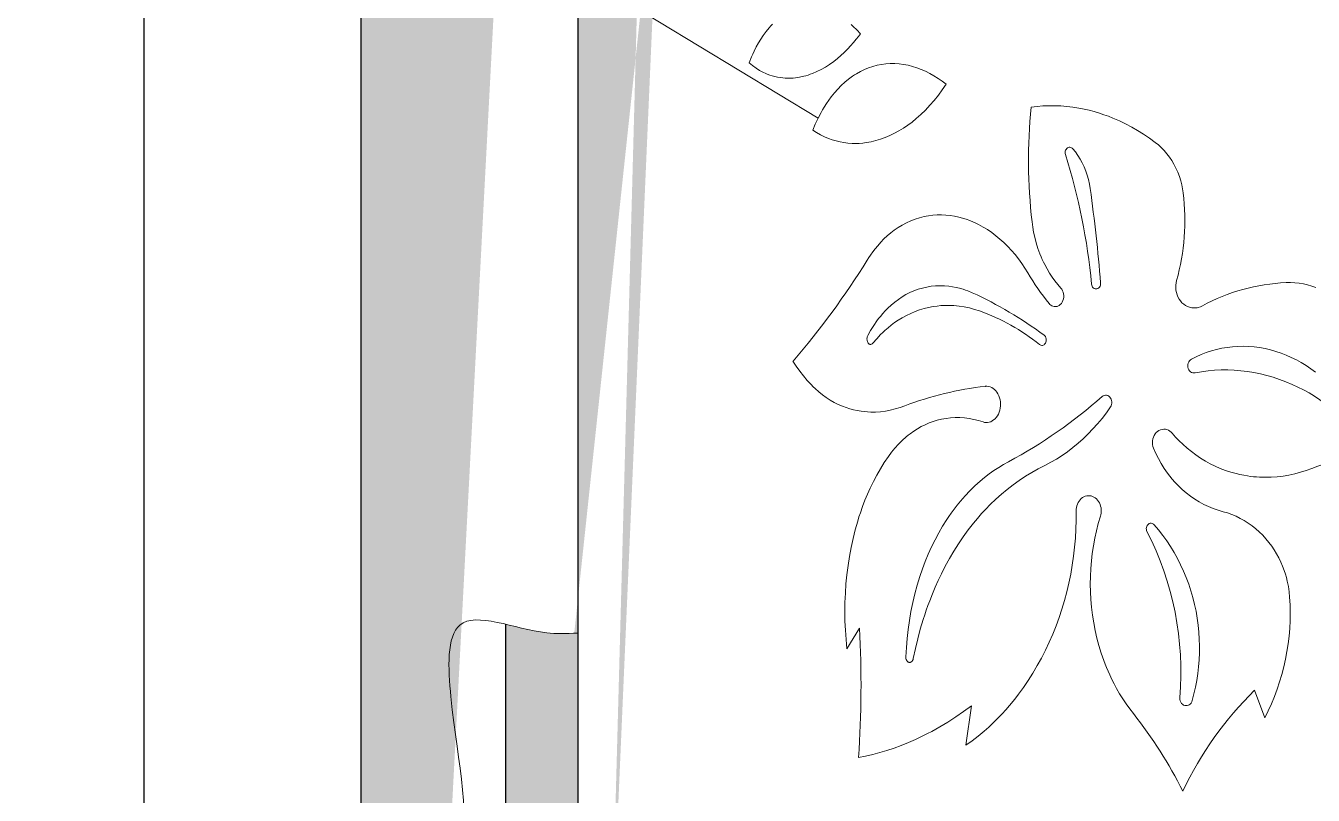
# Model space of a CAD drawing. Extents: x -234 to 1000, y -95 to 506.
# Drawn here: x 266.18 to 301.79, y 107.28 to 128.55 of the extents above; entities that cross this region are included whole.
import ezdxf

# ---------------------------------------------------------------- set-up
doc = ezdxf.new("R2010")
doc.units = 0
doc.header["$LTSCALE"] = 7
doc.header["$MEASUREMENT"] = 0
doc.layers.get('0').update_dxf_attribs({"linetype": 'CONTINUOUS', "lineweight": 15})
doc.layers.add('3', color=3, linetype='CONTINUOUS', lineweight=30)
doc.layers.add('8', color=250, linetype='CONTINUOUS', lineweight=15)

msp = doc.modelspace()

# ---------------------------------------------------------------- hatches: boundary and pattern name
h = msp.add_hatch(color=256)
h.dxf.hatch_style = 1
edge = h.paths.add_edge_path()
edge.add_spline(control_points=[(281.4560759354101, 111.764183952107), (281.1019817500404, 111.7402711686159), (280.4999453141905, 111.7388382822462), (279.8207562565105, 111.922671974707), (279.44991592027, 112.0078396307418)], knot_values=[17.02102435560979, 17.02102435560979, 17.02102435560979, 17.02102435560979, 17.72412942271345, 18.71929177039552, 18.71929177039552, 18.71929177039552, 18.71929177039552], degree=3, periodic=0)
edge.add_line((279.4499159202697, 112.0078396307419), (279.4499159202697, 100.9175094602518))
edge.add_spline(control_points=[(279.4499159202705, 100.9175094602518), (279.8415610028604, 100.943523528533), (280.5647785261557, 100.9882523874385), (281.1729325768113, 100.8408749619805), (281.4560759354108, 100.7554818247989)], knot_values=[1.097988764076099, 1.097988764076099, 1.097988764076099, 1.097988764076099, 2.132213888732799, 2.931799692243176, 2.931799692243176, 2.931799692243176, 2.931799692243176], degree=3, periodic=0)
edge.add_line((281.4560759354107, 100.7554818247989), (281.4560759354107, 111.764183952107))
at = {"layer": '8'}
h = msp.add_hatch(dxfattribs=at)
h.set_pattern_fill('DOTS', color=256, scale=15)
h.set_pattern_definition([(0, (0, 0), (0.46875, 0.9375), [0, -0.9375])])
edge = h.paths.add_edge_path()
edge.add_arc((295.40578817177, 286.325430056626), 5.000312179252119, 324.8539540579862, 330.0004993883266)
edge.add_arc((287.2587902111896, 280.8253117107142), 2.99999999999665, 340.278942250736, 450)
edge.add_line((273.4560881424421, 20.98490003489415), (273.4560881424421, 38.42531171071087))
edge.add_arc((297.4540556853615, 38.42569578672938), 23.997967545993, 163.7392040417844, 180.0009169916091)
edge.add_line((274.8055567398424, 46.48073089709202), (274.4160761819728, 45.14536443480809))
edge.add_arc((272.4560881424421, 54.89744923615478), 3, 334.791226949878, 359.9999999999999)
edge.add_arc((271.9255559707997, 47.32072826036973), 3, 343.739847747605, 377.1979934699169)
edge.add_arc((281.9560881424421, 50.42531171071087), 7.500000668880452, 154.7912269498781, 197.1979934699171)
edge.add_line((275.4560881424421, 54.89744923615477), (275.4560881424421, 70.95317423132276))
edge.add_arc((272.4560881424421, 70.95317423132276), 3, 359.9999999999999, 385.2087728227407)
edge.add_arc((272.4560881424421, 79.89744919009898), 3, 334.7912271772591, 359.9999999999999)
edge.add_arc((281.9560881424421, 75.42531171071086), 7.500000649264178, 154.7912271772591, 205.2087728227407)
edge.add_line((275.4560881424421, 79.89744919009898), (275.4560881424421, 155.9253117107109))
edge.add_arc((263.4550842471762, 155.9250527563908), 12.00100389805967, 0.001236312374883255, 16.26008745299724)
edge.add_line((274.9760548660755, 159.2853102702883), (274.4160573074817, 161.2053084392336))
edge.add_arc((297.4540556938767, 167.9249123790231), 23.9979675547571, 179.9990465850792, 196.2606350217499)
edge.add_line((273.4560881424421, 167.9253117107109), (273.4560881424421, 170.9253117107109))
edge.add_arc((399.4518916317252, 170.9258350595651), 125.99580349037, 170.5126619498151, 180.0002379895182)
edge.add_line((289.5881140162608, 277.9142879168995), (275.1794522185306, 191.6936779778323))
edge.add_arc((300.4370884550348, 276.1013327832954), 10.9994114701485, 160.2789422507346, 170.5130522220694)
edge.add_arc((346.6561182035185, 35.42531382134128), 67.20003006107632, 180.000001799556, 188.9892971125257)
edge.add_line((279.4560881424422, 35.42531171071084), (279.4560881424422, 38.42531171071084))
edge.add_arc((297.4540557353002, 38.42569577593676), 17.99796759695586, 163.7392040504338, 180.0012226556353)
edge.add_line((280.7360564041609, 45.38530316578896), (280.1760588455672, 43.46530499684365))
edge.add_arc((263.4599618841935, 50.42475327451174), 17.99609677850042, 343.7379944170088, 354.4830391178106)
edge.add_arc((280.8747756107327, 48.74255608117423), 0.5002251555612841, 354.4987975325045, 417.2648751053239)
edge.add_arc((281.9560881424422, 50.42531171071084), 1.500000668880452, 120.0000802926176, 237.2794860968102)
edge.add_arc((280.9561296716203, 52.15733931313299), 0.4999584709857929, 299.9969671046495, 360.0014672205528)
edge.add_line((281.4560881424422, 52.15735211598427), (281.4560881424422, 73.69325604664833))
edge.add_arc((280.9560802861939, 73.69325561763553), 0.50000785624852, 4.916047324820468e-05, 59.99976407107008)
edge.add_arc((281.9560881424422, 75.42531171071083), 1.500000649264178, 120.0000939530011, 239.9999197073824)
edge.add_arc((280.9561295974652, 77.15733933327566), 0.4999585451403595, 299.9969323260482, 360.0014649119636)
edge.add_line((281.4560881424422, 77.15735211598427), (281.4560881424422, 155.9253117107108))
edge.add_arc((263.4550842926921, 155.9250527662102), 18.00100385161253, 0.0008241999801786615, 16.26010906215272)
edge.add_line((280.7360564041609, 160.9653049968437), (280.1760588455672, 162.885303165789))
edge.add_arc((297.454055761982, 167.9249123916932), 17.99796762396967, 179.9987287845567, 196.2607959410545)
edge.add_line((279.4560881424422, 167.9253117107108), (279.4560881424422, 170.9253117107108))
edge.add_arc((399.4518916394022, 170.9258350585984), 119.9958034981012, 170.5126619499565, 180.0002498889486)
edge.add_line((295.5060478114372, 276.9253189609114), (281.0973845291609, 190.7047001384452))
edge.add_arc((300.4370871849795, 276.1013333041896), 4.99941013179629, 144.8510903737385, 170.5134208727572)
edge.add_line((299.4944801788179, 283.4469374716991), (296.3492766190047, 278.9795109294608))
edge.add_line((280.2810759354109, 24.92531171071008), (271.5342093656487, 19.87530192258959))
edge.add_line((299.7362073369774, 283.8253117107108), (287.2587902111896, 283.8253117107108))
h.paths.add_polyline_path([(295.2962778504327, 275.2522661111478), (295.4356193679956, 283.3582114136777), (291.6861733029488, 283.4226645385416), (291.5468317853859, 275.3167192360117)], flags=25)
h.paths.add_polyline_path([(276.8489330782679, 144.218280653143), (280.0632187925536, 144.218280653143), (280.0632187925536, 148.718280653143), (276.8489330782679, 148.718280653143)], flags=24)
h.paths.add_polyline_path([(278.0732675214168, 25.70722447784451), (278.0732675214168, 33.52865304927308), (274.3232675214168, 33.52865304927308), (274.3232675214168, 25.70722447784451)], flags=24)

# ---------------------------------------------------------------- linework, layer by layer
msp.add_line((223.3615863571325, 165.2330073771417), (288.0963164139263, 125.9933811687187))
msp.add_open_spline([(281.4560759354108, 100.7554818247989), (281.1729325768113, 100.8408749619805), (279.9976760602407, 101.12568154919), (276.6510341043825, 100.2235839380578), (278.8205769393217, 105.9315132938778), (277.9859688475934, 108.4821096365513), (277.7572258794465, 112.7576945266865), (279.9962981448012, 111.737639568811), (281.1019817500404, 111.7402711686159), (281.4560759354101, 111.764183952107)], degree=3, knots=[1.097988764076099, 1.097988764076099, 1.097988764076099, 1.097988764076099, 1.897574567586477, 4.64182480555831, 8.487519448447786, 13.606510217524, 15.60030041700707, 18.01618670329186, 18.71929177039552, 18.71929177039552, 18.71929177039552, 18.71929177039552])
at = {"layer": '3', "lineweight": 30}
for p, q in [((269.4560881424421, 80.52433294327449), (269.4560881424421, 155.9253117107109)), ((275.4560881424421, 79.89744919009904), (275.4560881424421, 155.9253117107109)), ((281.4560881424422, 77.15735211598432), (281.4560881424422, 155.9253117107109))]:
    msp.add_line(p, q, dxfattribs=at)
at = {"layer": '3'}
msp.add_line((279.4499159202697, 112.007839630742), (279.4499159202697, 100.9175094602518), dxfattribs=at)
at = {"layer": '8', "ltscale": 0.01666677880577348}
msp.add_line((288.8944884109966, 111.3290592693047), (289.2451201248638, 111.8960758708672), dxfattribs=at)
at = {"layer": '8', "ltscale": 0.02035750336309569}
msp.add_line((300.1711760330669, 110.1815678142265), (300.4534941483013, 109.417773868914), dxfattribs=at)
at = {"layer": '8', "ltscale": 0.02735852988664873}
msp.add_line((292.3384733963481, 109.7468296550468), (292.1875029373638, 108.6629520915703), dxfattribs=at)
at = {"layer": '8'}
for points in [[(286.8331175613872, 128.5878330730156), (286.7880125809185, 128.54104962575), (286.7438841629497, 128.4923588298515), (286.6585417557231, 128.389453556414), (286.5772429275981, 128.2795139812187), (286.5094786453716, 128.1779057048515), (286.4449339676372, 128.0715366862968), (286.3836241531841, 127.9607121013359), (286.3255949783794, 127.8457218669609), (286.2887144852153, 127.766879703875), (286.2533140945903, 127.6863895915703), (286.1868468094341, 127.520801212664)], [(289.267382698106, 128.3221775554375), (289.167529182481, 128.4303471111015), (289.0641661453716, 128.5311924480156), (289.011279182481, 128.5787540935234)], [(286.1868468094341, 127.520801212664), (286.2817412186138, 127.4444614909843), (286.3793822098247, 127.3752476237968), (286.4796171951763, 127.3133579753593), (286.5822783279888, 127.2589756511406), (286.6344786453716, 127.2346378825859), (286.6872130203716, 127.2122532390312), (286.7583342361919, 127.1854435466484), (286.8303099441997, 127.1621281169609), (286.9030943680278, 127.1423374675468), (286.976611213731, 127.1261173747734), (287.0508147049419, 127.1134525798515), (287.1256132889263, 127.1043736003593), (287.1820708084575, 127.099902775164), (287.2388029861919, 127.0974766277031), (287.2957793045513, 127.0970493816093), (287.3529692459575, 127.0986515544609), (287.4103270340435, 127.1022526286797), (287.4678526688091, 127.1078526042656), (287.5831938553325, 127.125049259539), (287.6987334061138, 127.1501499675468), (287.759097175645, 127.1663548015312), (287.8194151688091, 127.1846806071953), (287.8802214432231, 127.2052952312187), (287.9409209061138, 127.2280308269218), (288.0611754227153, 127.2794376872734), (288.180483894395, 127.33890118825), (288.2986021805278, 127.4061771892265), (288.4152556229106, 127.4810673259453), (288.5301848221294, 127.5633121989922), (288.6291380691997, 127.6410862468437), (288.7264281082622, 127.7241093181328), (288.8219176102153, 127.8121983073906), (288.9154387283794, 127.9051853679375), (288.9968138504497, 127.9917637370781), (289.0764494705669, 128.0819431804375), (289.1542692947856, 128.1755558513359), (289.2113829422466, 128.2479588054375), (289.267382698106, 128.3221775554375)], [(291.6368895340435, 126.930957462664), (291.52789600377, 127.0153538249687), (291.4164610672466, 127.0936924480156), (291.3028288650981, 127.1657902263359), (291.1871977615825, 127.2314182780937), (291.0698271561138, 127.2903934978203), (290.9509611893169, 127.3425022624687), (290.8308440018169, 127.3875919841484), (290.70856006627, 127.4258457683281), (290.5855589676372, 127.4566227458672), (290.4621611404888, 127.479785587664), (290.3386412430278, 127.4952732585625), (290.2152891922466, 127.50296368825), (290.0924101639263, 127.5028416179375), (289.97027881627, 127.4948612712578), (289.84918506627, 127.479037907), (289.7293883133403, 127.4554020427422), (289.6111632156841, 127.4240147136406), (289.4947691727153, 127.3849369548515), (289.3804655838481, 127.3383060954765), (289.2684813309185, 127.2842442058281), (289.1590452957622, 127.222934391375), (289.1033812332622, 127.1883579753593), (289.0484953690044, 127.151904728289), (288.9411497879497, 127.073520328875), (288.8371611404888, 126.9880253337578), (288.7367125320903, 126.8957096599297), (288.639941291856, 126.7968479655937), (288.5469694900981, 126.6917454265312), (288.4579191971294, 126.5807072185234), (288.391421394395, 126.4904362224297), (288.3273802566997, 126.3969303630547), (288.2658263016216, 126.3003117107109), (288.2213164139263, 126.2259098552422), (288.1782103348247, 126.1499058269218), (288.0963164139263, 125.9933811687187), (288.0201597977153, 125.8311954997734), (287.94977100377, 125.663852360125)], [(287.94977100377, 125.663852360125), (288.0566740799419, 125.5948826335625), (288.1661864090435, 125.5326572917656), (288.2781096268169, 125.4773746989922), (288.38189991002, 125.4332157634453), (288.4874144363872, 125.3950077556328), (288.5944853592388, 125.3628117107109), (288.7029600906841, 125.336703922625), (288.8126707840435, 125.3167301677422), (288.9234648514263, 125.3029057048515), (289.0351591873638, 125.2952610515312), (289.1334715652935, 125.2936283611015), (289.232241706895, 125.2966953777031), (289.3313170242778, 125.304477360125), (289.4305754471294, 125.3169132732109), (289.4967985916606, 125.3277927898125), (289.5630217361919, 125.3407017253593), (289.6952849197856, 125.3726231120781), (289.8270903397075, 125.4125401042656), (289.9553099441997, 125.4592014812187), (290.082568244981, 125.5132175945), (290.2085905838481, 125.5744205974297), (290.3331633377544, 125.642627384539), (290.4560271072856, 125.7176701091484), (290.5769835281841, 125.7993046306328), (290.6957732010356, 125.8873631023125), (290.8122282791606, 125.9816166423515), (290.8776427078716, 126.0381504558281), (290.9421721268169, 126.0966068767265), (291.0684996414653, 126.2190586589531), (291.1909209061138, 126.3486057780937), (291.3092070389263, 126.484912540789), (291.4230986404888, 126.6276432536797), (291.5323973465435, 126.7764317058281), (291.6368895340435, 126.930957462664)], [(297.422167854356, 125.3230015300468), (297.2625761795513, 125.4392277263359), (297.0997038650981, 125.5491825603203), (296.9366026688091, 125.6509892009453), (296.770815925645, 125.7463566325859), (296.6026182938091, 125.8350864909843), (296.4322539139263, 125.9170567058281), (296.3411742020122, 125.9576908611015), (296.249560432481, 125.996371891375), (296.1266508865825, 126.0448948405937), (296.0029478836528, 126.0898472331718), (295.8785429764263, 126.1312138103203), (295.737841682481, 126.1734043620781), (295.596499519395, 126.2109104655937), (295.4546232986919, 126.2437321208672), (295.3123656082622, 126.271762516375), (295.146044807481, 126.2984043620781), (294.9795866775981, 126.3184391521172), (294.8131895828716, 126.331821110125), (294.6470671463481, 126.3385044597343), (294.4814177322856, 126.338428165789), (294.316454963731, 126.3316074870781), (294.152392463731, 126.3180119060234), (293.9894591141216, 126.297656681414)], [(295.1396208572856, 125.1499058269218), (295.1234465408794, 125.1656528972343), (295.1050597000591, 125.178012516375), (295.0850401688091, 125.1864048503593), (295.0628386307231, 125.1905857585625), (295.0402556229106, 125.1898991130547), (295.0185576248638, 125.1843296550468), (294.9953032303325, 125.1721073650078), (294.974413948106, 125.154086735125), (294.9570647049419, 125.1315800212578), (294.9442320633403, 125.1060520671562), (294.935854988145, 125.0775486491875), (294.9323454666606, 125.0471836589531), (294.9338103104106, 125.0166050456718), (294.9402190018169, 124.9874149821953)], [(295.6246062088481, 124.0473515056328), (295.6037474441997, 124.1724735759453), (295.5761137772075, 124.29593243825), (295.542529182481, 124.4149357341484), (295.5026579666606, 124.5313297771172), (295.4566222000591, 124.6446415446953), (295.4045592117778, 124.7544743083672), (295.3466063309185, 124.8603703044609), (295.2829924393169, 124.9618717693047), (295.213915901231, 125.0585361980156), (295.1396208572856, 125.1499058269218)], [(298.1953306961528, 123.9262272380547), (298.1786375809185, 124.0385624431328), (298.1562834549419, 124.1499210857109), (298.1283140945903, 124.2598911784843), (298.090640144395, 124.3803745769218), (298.0463896561138, 124.4977451823906), (297.995654182481, 124.6117130778984), (297.9384947586528, 124.7220646403984), (297.8792906570903, 124.8217960857109), (297.8148527908794, 124.9174992107109), (297.7453795242778, 125.0088078044609), (297.6711149979106, 125.0953556560234), (297.5923033524028, 125.176807072039), (297.5092192459575, 125.2527958415703), (297.422167854356, 125.3230015300468)], [(293.899218635606, 121.719043400164), (293.8180876541606, 121.8507267497734), (293.7325163650981, 121.9784885905937), (293.6426573563091, 122.1020542644218), (293.5487852859966, 122.2210270427422), (293.4491606522075, 122.3372532390312), (293.3457060623638, 122.4481693767265), (293.2386046219341, 122.5535465739922), (293.1280852127544, 122.653110172625), (293.0158415604106, 122.7454716228203), (292.9005919266216, 122.8317753337578), (292.7826262283794, 122.9117619060234), (292.6622191238872, 122.9851719402031), (292.5967894363872, 123.0217319987968), (292.5307493973247, 123.0563236736015), (292.464175300645, 123.08890118825), (292.3970824051372, 123.1194492839531), (292.2955656815044, 123.1613956950859), (292.1931334305278, 123.1986271403984), (292.0899382400981, 123.2310368083672), (291.986132698106, 123.2585484050468), (291.8669615555278, 123.2839237712578), (291.7474242020122, 123.3027378581718), (291.6277952957622, 123.3148991130547), (291.5082884598247, 123.3203770183281), (291.3891630936138, 123.319125797625), (291.2706480789653, 123.3111301921562), (291.1530028152935, 123.2963749431328), (291.089663581895, 123.2855717204765), (291.0266905594341, 123.2728001140312), (290.9641295242778, 123.2580753825859), (290.9019957352153, 123.2413975261406), (290.7791930008403, 123.2022282146172), (290.6585417557231, 123.1554295085625), (290.5403166580669, 123.1011539958672), (290.4247618484966, 123.0395542644218), (290.312060432481, 122.9708134196953), (290.202456550645, 122.8951603435234), (290.1050902176372, 122.820102360125), (290.0105925369731, 122.7396427653984), (289.9190703201763, 122.6539341472343), (289.8306456375591, 122.5632053874687), (289.7453795242778, 122.4676701091484), (289.6768370438091, 122.3845097087578), (289.6105833816997, 122.2982975505547), (289.546694831895, 122.2091251872734), (289.5003538895122, 122.1403996013359), (289.4553404617778, 122.0701328777031)], [(294.0163451004497, 123.1251560710625), (294.0353880691997, 122.9852177165703), (294.0596953201763, 122.8463474773125), (294.0892058182231, 122.7089420818047), (294.1305266190044, 122.5496708415703), (294.1789732742778, 122.3931614421562), (294.2344847488872, 122.2398869060234), (294.2651549149028, 122.1639591716484), (294.2975798416606, 122.0890232585625), (294.3311796951763, 122.016406681414), (294.3664580154888, 121.9448582195), (294.429507331895, 121.827197697039), (294.4972105789653, 121.7130161784843), (294.5694762039653, 121.6026188396172), (294.6461973953716, 121.4962650798515), (294.7272673416606, 121.3942295573906), (294.81256397252, 121.2967564128593)], [(298.7277861404888, 120.8062321208672), (298.6720152664653, 120.7802006267265), (298.6138029861919, 120.7616306804375), (298.5840636063091, 120.7552372478203), (298.554019050645, 120.7508274577812), (298.5237913895122, 120.7484013103203), (298.4935026932231, 120.7479893230156), (298.4632597733013, 120.7495762370781), (298.43316944127, 120.7531773112968), (298.4033537674419, 120.7587620280937), (298.3739043045513, 120.7662998698906), (298.34479053502, 120.7758366130547), (298.3162565994731, 120.7872959636406), (298.2614012527935, 120.815723087664), (298.2101012039653, 120.851123478289), (298.1630278397075, 120.8929020427422), (298.1207609940044, 120.9403873943047), (298.083804206895, 120.9928928874687), (298.0520201492778, 121.0507847331718), (298.0265074539653, 121.1122166179375), (298.0075407791606, 121.1764103435234), (297.9952727127544, 121.2426182292656), (297.9899168777935, 121.3089176677422), (297.9912138748638, 121.3758274577812), (297.9991637039653, 121.4420658611015), (298.0136595535747, 121.5064732097343)], [(301.867495613145, 121.3123814128593), (301.7532683182231, 121.3528629802422), (301.6371641922466, 121.3865543864922), (301.5195494461528, 121.4133030437187), (301.4008208084575, 121.4330021403984), (301.2813597488872, 121.4455601237968), (301.1615477371685, 121.4509464763359), (301.041796760606, 121.4491154216484)], [(292.3612242508403, 121.1667057536797), (292.2347746658794, 121.2194248698906), (292.1709776688091, 121.2428165935234), (292.1068449783794, 121.264194157), (292.0101195145122, 121.2924381755547), (291.9128599930278, 121.3160435222343), (291.8151884842388, 121.3349644206718), (291.7172575760356, 121.3491398357109), (291.5932188797466, 121.3602024577812), (291.4693632889263, 121.3635136150078), (291.3460417557231, 121.3590427898125), (291.2235441971294, 121.3467747234062), (291.1021757889263, 121.3267399333672), (290.982226448106, 121.2989841960625), (290.8640166092388, 121.2635838054375), (290.7477904129497, 121.2206608318047), (290.6364775467388, 121.1715885661797), (290.5275755691997, 121.1156040691093), (290.4212828445903, 121.0529057048515), (290.3178129959575, 120.9836613200859), (290.21734912877, 120.9080997966484), (290.1200438309185, 120.8264347575859), (290.0260802078716, 120.7388950847343), (289.955370979356, 120.6669193767265), (289.8867979813091, 120.5916630290703), (289.8204375076763, 120.5132481120781), (289.7721434402935, 120.4524570964531), (289.7251158524028, 120.3900028728203), (289.6349669266216, 120.2603642009453), (289.550097541856, 120.124789860125), (289.4705992508403, 119.983676578875)], [(294.81256397252, 121.2967564128593), (294.8390532303325, 121.2628056071953), (294.8608122635356, 121.2238041423515), (294.8772917557231, 121.1811863445), (294.8880186844341, 121.1366001628593), (294.8928404617778, 121.089893009539), (294.8913756180278, 121.0430332683281), (294.8836699295513, 120.9968296550468), (294.8697691727153, 120.951938297625), (294.850146369981, 120.9100834392265), (294.8253660965435, 120.8729435466484), (294.7965269852153, 120.8419834636406), (294.7636595535747, 120.816943790789), (294.7273283768169, 120.7984806560234), (294.7081785965435, 120.7919498943047), (294.6886168289653, 120.7873264812187), (294.656786994981, 120.7841526530937), (294.6250029373638, 120.7863346599297), (294.5938444900981, 120.7938114665703), (294.5638914871685, 120.8063236736015), (294.5356779861919, 120.8235050700859), (294.5097533035747, 120.8448978923515), (294.4866972733013, 120.8698917888359)], [(295.6626158524028, 121.4065128825859), (295.6677428055278, 121.3780857585625), (295.677538948106, 121.3508945964531), (295.6915617752544, 121.326450016375), (295.7101774979106, 121.3051182292656), (295.7326231766216, 121.2885624431328), (295.7577086258403, 121.2778049968437), (295.7839384842388, 121.2736240886406), (295.810351448106, 121.2762333415703), (295.8356352615825, 121.285449650164), (295.8592558670513, 121.3011051677422), (295.8793059158794, 121.3220402263359), (295.8949003983013, 121.3470951579765), (295.9058867264263, 121.3759800456718), (295.9116545486919, 121.4069096111015), (295.9118986893169, 121.4380527995781)], [(289.6114989090435, 119.773242618914), (289.7173033524028, 119.8960606120781), (289.8275633621685, 120.0123936198906), (289.884326057481, 120.0680424236015), (289.9421263504497, 120.1219517253593), (290.0307951736919, 120.1994663737968), (290.1217375565044, 120.2728916667656), (290.2148772049419, 120.342090275164), (290.31012256627, 120.4069553874687), (290.4238005447856, 120.4770084880547), (290.540087776231, 120.5408665202812), (290.6588164139263, 120.5983768962578), (290.7798033524028, 120.64944806325), (290.90289600377, 120.6939274333672), (291.0278654861919, 120.731723453875), (291.1545134354106, 120.7627903484062), (291.2826414871685, 120.7870213054375), (291.3880186844341, 120.8017155193047), (291.4940977859966, 120.8118320964531), (291.6007414627544, 120.8173862956718), (291.707827644395, 120.8183475993828), (291.7791319656841, 120.8164707683281), (291.8505430984966, 120.8125950359062), (291.9225798416606, 120.8066441081718), (291.9946471024028, 120.7986942790703), (292.1381407547466, 120.7768284343437), (292.28131397252, 120.7470737956718), (292.4238615799419, 120.709506657), (292.56549366002, 120.6642948650078)], [(289.4705992508403, 119.983676578875), (289.4626341629497, 119.9663883708672), (289.4563933182231, 119.9477268718437), (289.4506102371685, 119.9195438884453), (289.4486265945903, 119.890414860125), (289.450503425645, 119.8610722087578), (289.45416553502, 119.8405186198906), (289.459765510606, 119.8207584880547), (289.4701720047466, 119.7964054607109), (289.4838591385356, 119.7752110027031), (289.5004149246685, 119.7581364177422), (289.5117369461528, 119.7501408122734), (289.5236998367778, 119.7442814372734), (289.5352812576763, 119.7409092448906), (289.5470305252544, 119.7396427653984), (289.5586729813091, 119.7404972575859), (289.5703001785747, 119.7434269450859), (289.5924559402935, 119.7550846599297), (289.6114989090435, 119.773242618914)], [(294.2197142410747, 119.7369724773125), (294.2394896316997, 119.7242924236015), (294.2603789139263, 119.7164036296562), (294.2823210525981, 119.7131382487968), (294.3041106033794, 119.7146946452812), (294.3255797195903, 119.7212559245781), (294.3458586502544, 119.7325932048515), (294.3640929031841, 119.748096134539), (294.3828917313091, 119.7719456218437), (294.3968535233013, 119.79983868825), (294.405581550645, 119.8305698894218), (294.4089537430278, 119.8630253337578), (294.40680225377, 119.8954960368828), (294.3991270828716, 119.926562931414), (294.3865080643169, 119.9545017741875), (294.3692198563091, 119.9790989421562), (294.3482237625591, 119.9985538982109)], [(301.8522673416606, 118.9727970622734), (301.7257719803325, 119.0675236247734), (301.5954619217388, 119.1562077068047), (301.4615660477153, 119.2387119792656), (301.3258238602153, 119.3140293620781), (301.1871825027935, 119.38284650075), (301.0459318924419, 119.4450108073906), (300.9023619461528, 119.5003849528984), (300.7567930984966, 119.5488010905937), (300.6094847488872, 119.5901524089531), (300.4608031082622, 119.624316837664), (300.3110228348247, 119.6512028239922), (300.1604948807231, 119.6707493327812), (300.0104857254497, 119.6828037761406), (299.8603544998638, 119.6875034831718), (299.7104521561138, 119.6848026775078), (299.561083869981, 119.6747013591484), (299.4125853348247, 119.6571995280937), (299.2652464676372, 119.6323277019218), (299.1194182205669, 119.600146915789), (298.9753752518169, 119.5607182048515), (298.8334379959575, 119.5141178630547), (298.693896369981, 119.4604527019218), (298.5570250320903, 119.3998600505547), (298.4231291580669, 119.3324772380547)], [(298.4231291580669, 119.3324772380547), (298.3949309158794, 119.3135868571953), (298.3703184891216, 119.2891270183281), (298.3502226639263, 119.2601963542656), (298.3344755936138, 119.2256809734062), (298.3249846268169, 119.1884647868828), (298.3219633865825, 119.1500126384453), (298.3254729080669, 119.1119114421562), (298.3354521561138, 119.0750156902031), (298.3515196609966, 119.0408665202812), (298.3727904129497, 119.0112949870781), (298.3990660477153, 118.9864994548515), (298.4290800858013, 118.967822697039), (298.4614287186138, 118.9562107585625), (298.4955931473247, 118.9517399333672), (298.529589729356, 118.9547001384453)], [(287.4025297928325, 119.2813602946953), (287.4935332108013, 119.1381413005547), (287.5890379715435, 119.0009190105156), (287.689013557481, 118.8700291179375), (287.7933836746685, 118.7458530925468), (287.8475981522075, 118.6859318278984), (287.90289600377, 118.6278416179375), (287.9584074783794, 118.5724522136406), (288.0149260330669, 118.5189091228203), (288.1149168777935, 118.4308964275078), (288.2177916336528, 118.3487278484062), (288.3234587479106, 118.2725712321953), (288.4317808914653, 118.2025944255547), (288.5426359940044, 118.1389805339531), (288.6558867264263, 118.0818516277031), (288.7713652420513, 118.0313450359062), (288.8717680740825, 117.9934879802422), (288.9735594559185, 117.9606358073906), (289.0766020584575, 117.9328037761406), (289.1808043289653, 117.9100681804375), (289.2860289383403, 117.8924290202812), (289.3743925858013, 117.8816563152031), (289.4633055496685, 117.8744389079765), (289.5526762772075, 117.8707920573906), (289.6199522781841, 117.8703800700859), (289.6874266434185, 117.8719822429375), (289.8227873611919, 117.881152775164), (289.9584837723247, 117.8982578777031), (290.0942412186138, 117.9231907390312), (290.229800300645, 117.9558750652031), (290.3649016190044, 117.9961887859062), (290.4992552566997, 118.0440098308281)], [(298.529589729356, 118.9547001384453), (298.7068815994731, 118.9860569499687), (298.8855772781841, 119.0098301433281), (299.0654021072856, 119.0259739421562), (299.2460966873638, 119.0345036052422), (299.4273558426372, 119.0354191325859), (299.6089049149028, 119.0287357829765), (299.7904845047466, 119.0144840739922), (299.9717741775981, 118.992709782), (300.1525145340435, 118.9634739421562), (300.3324309158794, 118.9268375896172), (300.5112334061138, 118.8828770183281), (300.6886626053325, 118.8316990398125), (300.8644438553325, 118.7733952068047), (301.0383024979106, 118.708057072039), (301.210009651231, 118.6358372234062), (301.3675871658794, 118.56253400075), (301.5230284500591, 118.4833866618828), (301.6761503983013, 118.398486759539), (301.8266478348247, 118.3080021403984), (301.9742003250591, 118.2121464275078), (302.1185332108013, 118.111133243914), (302.2594481277935, 118.0050694011406)], [(292.7229033279888, 118.5821415446953), (292.767397956895, 118.5838505290703), (292.8121367264263, 118.5787235759453), (292.8560667801372, 118.5669132732109), (292.8981810379497, 118.5487858318047), (292.9388457108013, 118.5241123698906), (292.9770232010356, 118.4935337566093), (293.0119658279888, 118.4577824138359), (293.0440703201763, 118.4163395427422), (293.0719786453716, 118.3707005046562), (293.0954771805278, 118.3214756511406), (293.1147642899028, 118.2681614421562), (293.1290465164653, 118.212695743914), (293.1381712723247, 118.1558872722343), (293.1421232986919, 118.0974766277031), (293.1407652664653, 118.0386845134453), (293.1341582108013, 117.9805943034843), (293.1223021316997, 117.9239384196953), (293.105273323106, 117.8691441081718), (293.0831633377544, 117.8168217204765), (293.0566740799419, 117.7685734294609), (293.0257750320903, 117.7244450114922), (292.9907408524028, 117.6850925945), (292.9534025955669, 117.6522251628593), (292.9132872391216, 117.6251102946953), (292.8708525467388, 117.6042210124687), (292.826479988145, 117.5899387859062), (292.7850218582622, 117.5829655193047), (292.7432890701763, 117.5818516277031), (292.7018919754497, 117.5866734050468), (292.6613188553325, 117.5973087810234)], [(296.1845579910747, 118.0107151530937), (296.201953010606, 118.0416599773125), (296.2141905594341, 118.0758091472343), (296.2209044266216, 118.1118809245781), (296.2218199539653, 118.1503788493828), (296.2164488602153, 118.1884800456718), (296.2049437332622, 118.2248112224297), (296.1880675125591, 118.2572819255547), (296.1659727859966, 118.285693790789), (296.1395293045513, 118.3087193034843), (296.1101866531841, 118.3250309489922), (296.0783263016216, 118.3344608806328), (296.0456572342388, 118.3364445232109), (296.013232307481, 118.3307529948906), (295.9822111893169, 118.3176304362968), (295.9543791580669, 118.2980076335625)], [(294.3719969559185, 116.3981968425468), (294.4524718094341, 116.4388157390312), (294.5323363113872, 116.4813725017265), (294.6901121902935, 116.5721928142265), (294.8450804520122, 116.670444157), (294.9969511795513, 116.775928165789), (295.1454649734966, 116.8884006999687), (295.2903624344341, 117.007617618914), (295.4314146805278, 117.1333652995781), (295.5683928299419, 117.2653690837578), (295.7010527420513, 117.4034153484062), (295.8291960525981, 117.5472141765312), (295.9526243973247, 117.6965366862968), (296.0711241531841, 117.851123478289), (296.1845579910747, 118.0107151530937)], [(292.6613188553325, 117.5973087810234), (292.534228401231, 117.6363255046562), (292.4062224197856, 117.6678806804375), (292.2775908279888, 117.6918827556328), (292.1486388016216, 117.7082249187187), (292.0196867752544, 117.7168156169609), (291.8910399246685, 117.7176090739922), (291.763003425645, 117.7105747722343), (291.6359129715435, 117.6956974528984), (291.5100432205669, 117.6730381511406), (291.3947478104106, 117.6451145671562), (291.2809935379497, 117.6105991862968), (291.1690398025981, 117.5695988200859), (291.0590697098247, 117.5222050212578), (290.9512968826763, 117.468539860125), (290.8459044266216, 117.4087559245781), (290.7430601883403, 117.3429905437187), (290.6429320145122, 117.2714420818047), (290.5869932938091, 117.2280308269218), (290.5320158768169, 117.1828037761406), (290.4250365066997, 117.0871311687187), (290.3221617508403, 116.9847141765312), (290.2235899734966, 116.8758884929375), (290.1294279861919, 116.7609898112968), (290.0397978592388, 116.6403233073906)], [(297.37652881627, 116.8744083903984), (297.3603239822856, 116.9223820232109), (297.3501311111919, 116.9729191325859), (297.3461180496685, 117.0247379802422), (297.3483305740825, 117.0763584636406), (297.3568449783794, 117.1270481609062), (297.3715849686138, 117.1758915446953), (297.3924132156841, 117.2222019695), (297.4190398025981, 117.2650944255547), (297.450244026231, 117.3028446696953), (297.4857817459575, 117.3351170085625), (297.5251189041606, 117.3611790202812), (297.5677061844341, 117.3805576823906), (297.6122008133403, 117.3927036784843), (297.65777881627, 117.3975712321953), (297.7032347488872, 117.3949924968437), (297.7477141190044, 117.3850132487968), (297.7882567215435, 117.3689610027031), (297.8267851639263, 117.34671368825), (297.8622313309185, 117.3190037273125), (297.8936644363872, 117.2866398357109)], [(297.8936644363872, 117.2866398357109), (297.9878111649028, 117.1800724528984), (298.0857725906841, 117.077426578875), (298.1873808670513, 116.9789616130547), (298.30377491002, 116.8751713298515), (298.4242735672466, 116.7769199870781), (298.5486937332622, 116.684360172625), (298.6768523025981, 116.597705509539), (298.8085509109966, 116.5171085857109), (298.9435454178325, 116.4427525066093), (299.0816374588481, 116.3747593425468), (299.2225676346294, 116.313281681414), (299.3660918045513, 116.2584415935234), (299.5119505691997, 116.2103611491875), (299.6598692703716, 116.1691166423515), (299.7656126785747, 116.1441227458672), (299.8721495438091, 116.1226231120781), (299.9793730545513, 116.1046329997734), (300.0601683426372, 116.0934483073906), (300.1412688065044, 116.084262516375), (300.2226439285747, 116.0770451091484), (300.304247932481, 116.071826603289), (300.467822151231, 116.0673862956718), (300.6317015457622, 116.0708958171562), (300.7955504227153, 116.0823399089531), (300.9590178299419, 116.1016880534843), (301.1217375565044, 116.1288639568047), (301.2833891678325, 116.1638065837578), (301.4436369705669, 116.2063938640312), (301.6021300125591, 116.2565342448906), (301.7585631180278, 116.3140903972343)], [(299.3007994461528, 115.1164280437187), (299.16314991002, 115.1563145183281), (299.0277739334575, 115.2036777995781), (298.8950224686138, 115.2583652995781), (298.7652312088481, 115.3202396892265), (298.6386748123638, 115.3891331218437), (298.51568897252, 115.4648167155937), (298.3965178299419, 115.5471073650078), (298.2814665604106, 115.63577618825), (298.1707487869731, 115.7305485271172), (298.0646239090435, 115.8311802409843), (297.9632902908794, 115.9373966716484), (297.894579963731, 116.0158115886406), (297.8283873367778, 116.0968357585625), (297.7647581863872, 116.1804081462578), (297.7187681961528, 116.2446934245781), (297.6743040848247, 116.3102909587578), (297.5900145340435, 116.4451481364922), (297.5121641922466, 116.5844303630547), (297.440966682481, 116.7276493571953), (297.37652881627, 116.8744083903984)], [(290.0397978592388, 116.6403233073906), (289.928271369981, 116.4759861491875), (289.822085456895, 116.3058964275078), (289.7213011551372, 116.1304356120781), (289.6259947586528, 115.949985172625), (289.53619678502, 115.7648808025078), (289.4626341629497, 115.6004826091484), (289.3931914139263, 115.4329563640312), (289.3278685379497, 115.262485172625), (289.2666807938091, 115.0892826579765), (289.2282591629497, 114.9726139568047), (289.1916380691997, 114.8548618816093), (289.1567107010356, 114.7356144450859), (289.12359912877, 114.6153904460625), (289.0629759598247, 114.3727299236015), (289.0096007156841, 114.1268345378593), (288.96344287877, 113.8781620525078), (288.9244719315044, 113.6271244548515), (288.8926726150981, 113.3741337321953), (288.8680296707622, 113.1196323894218), (288.8505125809185, 112.8640171550468), (288.8401060867778, 112.6076847575859), (288.8367949295513, 112.3510471843437), (288.8405791092388, 112.0944859050468), (288.8514433670513, 111.8383823894218), (288.8694182205669, 111.5831181071953), (288.8944884109966, 111.3290592693047)], [(293.3656645584575, 116.4987827800468), (293.2277556229106, 116.4220158122734), (293.0924864578716, 116.33987775075), (292.9599791336528, 116.252475407), (292.8303404617778, 116.1599308513359), (292.7036925125591, 116.0623508952812), (292.5800963211528, 115.9598728679375), (292.5078001785747, 115.8963810466484), (292.4366637039653, 115.8312260173515), (292.366015510606, 115.7637821696953), (292.2965727615825, 115.6947056316093), (292.1619749832622, 115.5524021648125), (292.0323363113872, 115.4039799236015), (291.9442930984966, 115.2962223552422), (291.8587523270122, 115.1856419109062), (291.7757597733013, 115.0723454021172), (291.7151976395122, 114.985629703875), (291.6560850906841, 114.8974796794609), (291.5422240066997, 114.7169834636406), (291.4342528152935, 114.5311924480156), (291.3322172928325, 114.340381290789), (291.236132698106, 114.1448704265312), (291.14606006627, 113.9449802898125), (291.0619841385356, 113.7410313152031), (290.983935432481, 113.5333134196953), (290.911929206895, 113.3221317790703), (290.8748961258403, 113.204639103289), (290.8396940994731, 113.086230900164), (290.7747679520122, 112.8469273112968), (290.7171202469341, 112.6046329997734), (290.6667509842388, 112.3597141765312), (290.6236601639263, 112.1125523112968), (290.5878020096294, 111.8635441325859), (290.5591612625591, 111.6130253337578), (290.5377531815044, 111.36136212575), (290.5235167313091, 111.1088596843437)], [(290.7302122879497, 111.0594517253593), (290.7879362869731, 111.3328434489922), (290.8527403641216, 111.6036411784843), (290.9246702957622, 111.8715549968437), (291.003726081895, 112.1362492107109), (291.0462370682231, 112.2682224773125), (291.0905791092388, 112.3992649577812), (291.1360655594341, 112.5274845622734), (291.1833220291606, 112.6547123454765), (291.2580748367778, 112.8449436687187), (291.3368712234966, 113.0326572917656), (291.419726448106, 113.2177006267265), (291.5066099930278, 113.399951603289), (291.6162138748638, 113.6147190593437), (291.7316160965435, 113.8249699138359), (291.8528013992778, 114.0304295085625), (291.9797545242778, 114.2308689616875), (292.1123991775981, 114.4260136150078), (292.2507201004497, 114.6156040691093), (292.3219786453716, 114.7082554362968), (292.3946409988872, 114.7994114421562), (292.5062285233013, 114.9333073161797), (292.620913581895, 115.0637089275078), (292.7386351395122, 115.1904942058281), (292.8593626785747, 115.3135868571953), (293.0111265945903, 115.459033634539), (293.1672545242778, 115.5986210368828), (293.3276091385356, 115.7321812175468), (293.4920988846294, 115.8595310710625), (293.6606169510356, 115.9805332683281), (293.8329954910747, 116.095019962664), (294.0091276932231, 116.2028843425468), (294.1888457108013, 116.303989078875), (294.3719969559185, 116.3981968425468)], [(295.2364683914653, 115.1351353191093), (295.238085823106, 115.1839787028984), (295.2444945145122, 115.2325779460625), (295.2555418777935, 115.280063297625), (295.2712279129497, 115.3258549236015), (295.2914152908794, 115.3692204021172), (295.315966682481, 115.4096256755547), (295.3442259598247, 115.4460484050468), (295.3761015701763, 115.4783665202812), (295.4109984207622, 115.5057865642265), (295.4474058914653, 115.5273624919609), (295.4862242508403, 115.5437809489922), (295.5265990066997, 115.5546604655937), (295.5675535965435, 115.5596500896172), (295.6084318924419, 115.5587345622734), (295.6489287186138, 115.5520206950859), (295.68854053502, 115.5396305583672), (295.7266569900981, 115.5218235515312), (295.7628966141216, 115.4986912273125), (295.7964659500591, 115.4707218669609), (295.826953010606, 115.4383579753593), (295.8546171951763, 115.4012180827812), (295.8782683182231, 115.3607670329765), (295.8975706863872, 115.3177067302422), (295.9125853348247, 115.2718235515312), (295.9230070877544, 115.2240330241875), (295.9286528397075, 115.1752964519218), (295.9294310379497, 115.1258732341484), (295.9252806473247, 115.076694157), (295.9162627029888, 115.0283848308281), (295.9075804520122, 114.9969212077812)], [(292.1875029373638, 108.6629520915703), (292.3573942947856, 108.7840611003593), (292.5244169998638, 108.9128452800468), (292.6882201004497, 109.0489536784843), (292.8157988358013, 109.1620670818047), (292.9411192703716, 109.2795597575859), (293.0640898514263, 109.4013554118828), (293.1845885086528, 109.5273014568047), (293.2895079422466, 109.64261212575), (293.3922758865825, 109.7609592937187), (293.4928160477153, 109.8822666667656), (293.566699104356, 109.9751163982109), (293.6392699051372, 110.0695225261406), (293.7778502274028, 110.2594334148125), (293.9111204910747, 110.4550205730156), (294.0388518143169, 110.656055118914), (294.1608916092388, 110.8622166179375), (294.2770567703716, 111.0732609294609), (294.3871947098247, 111.2888828777031), (294.4911680984966, 111.5088078044609), (294.5888090897075, 111.7327763103203), (294.6800108719341, 111.960498478289), (294.7646361160747, 112.191684391375), (294.842593269395, 112.426059391375), (294.9137602615825, 112.6633488200859), (294.9780455399028, 112.9032780193047), (295.0353728104106, 113.145557072039), (295.0856657791606, 113.3899113200859), (295.1288634109966, 113.6360661052422), (295.1649046707622, 113.8837467693047), (295.1937285233013, 114.1326481364922), (295.2153349686138, 114.3825260661797), (295.2296629715435, 114.633090641375), (295.2367125320903, 114.8840519450859), (295.2364683914653, 115.1351353191093)], [(301.1410551834575, 112.7548405193047), (301.1268797684185, 112.9045444987968), (301.1168242264263, 112.9790226482109), (301.104800300645, 113.0531803630547), (301.0908079910747, 113.1269413493828), (301.0748472977153, 113.2002750896172), (301.0505705643169, 113.2972599528984), (301.0228758621685, 113.3932072185234), (300.9917937088481, 113.4879948161797), (300.9469328690044, 113.607944157), (300.8966551590435, 113.7254520915703), (300.8410673904888, 113.8402439616875), (300.7803068924419, 113.9520298503593), (300.7145109940044, 114.0605350993828), (300.6438322830669, 114.1655003093437), (300.56842334752, 114.266650822039), (300.4842711258403, 114.3685795329765), (300.395327644395, 114.4657169841484), (300.301806526231, 114.5577885173515), (300.2039519119731, 114.6445042155937), (300.1020689774028, 114.7256046794609), (299.996401863145, 114.8008457683281), (299.88727100377, 114.8699528239922), (299.7749815750591, 114.9327427409843), (299.6598387527935, 114.9889561198906), (299.5422087479106, 115.0384251140312), (299.422411994981, 115.0809666179375), (299.3007994461528, 115.1164280437187)], [(295.9075804520122, 114.9969212077812), (295.84820850377, 114.7950016521172), (295.7958250809185, 114.590610172625), (295.7504759598247, 114.384082462664), (295.7121611404888, 114.1757084392265), (295.6809263992778, 113.9658390544609), (295.6567717361919, 113.7547489665703), (295.63971241002, 113.542758610125), (295.6297484207622, 113.3302036784843), (295.6268797684185, 113.1173740886406), (295.6311369705669, 112.904575016375), (295.6424895096294, 112.6921268962578), (295.661440925645, 112.4756046794609), (295.687792854356, 112.260059025164), (295.7215605545513, 112.0458408855156), (295.7627135086528, 111.8332706950859), (295.8112364578716, 111.6226841472343), (295.8670988846294, 111.4144321941093), (295.9302855301372, 111.2088352702812), (296.0007201004497, 111.0062443278984), (296.0388060379497, 110.9057804607109), (296.0787230301372, 110.806201603289), (296.1200743484966, 110.7083775066093), (296.1631956863872, 110.6114994548515), (296.223681526231, 110.4833866618828), (296.2872954178325, 110.3571659587578), (296.3540221024028, 110.232959415789), (296.4381285477153, 110.0866886638359), (296.5266295242778, 109.9436222575859), (296.619433479356, 109.8039280437187), (296.7165098953716, 109.6677891277031), (296.8177672195903, 109.5353580974297)], [(297.3958769608013, 114.7545658611015), (297.377749519395, 114.7716862224297), (297.3569212723247, 114.7849766277031), (297.3344298172466, 114.7936741374687), (297.3093596268169, 114.7974583171562), (297.283740119981, 114.7955204509453), (297.2592345047466, 114.7880741618828), (297.2364378738872, 114.7751041911797), (297.2162962723247, 114.7571445964531), (297.1996336746685, 114.735156681414), (297.1868468094341, 114.7097355388359), (297.1786833572856, 114.6822392009453), (297.175341682481, 114.6535679362968), (297.1768370438091, 114.6246525310234), (297.1830321121685, 114.5964085124687), (297.1937132645122, 114.5703159831718)], [(298.4457732010356, 109.8952061198906), (298.4943571854106, 110.0793186687187), (298.5363493729106, 110.2653385661797), (298.5716887283794, 110.4530064128593), (298.6003294754497, 110.6420170329765), (298.6222105789653, 110.8320957683281), (298.6373015213481, 111.0229527019218), (298.6455870438091, 111.2142979167656), (298.64703662877, 111.4058414958672), (298.6416807938091, 111.5973087810234), (298.6294890213481, 111.7883945964531), (298.6105070877544, 111.9788395427422), (298.5841246414653, 112.1724430583672), (298.5507231522075, 112.3647648357109), (298.5103331375591, 112.5554844402031), (298.4630461502544, 112.7443272136406), (298.4089232254497, 112.9309879802422), (298.3480559158794, 113.1151463054375), (298.2805510330669, 113.2965275310234), (298.2065001297466, 113.4747959636406), (298.12604053502, 113.649692203875), (298.0393095779888, 113.8208958171562), (297.9464293289653, 113.9881321452812), (297.8475828934185, 114.1510960124687), (297.7429228592388, 114.3094975017265), (297.632617073106, 114.4630619548515), (297.5168791580669, 114.6115147136406), (297.3958769608013, 114.7545658611015)], [(290.5235167313091, 111.1088596843437), (290.5241728592388, 111.08108868825), (290.5284453201763, 111.0536839030937), (290.5362120438091, 111.0278355144218), (290.5475035477153, 111.004199650164), (290.5622282791606, 110.9834629558281), (290.5796843338481, 110.9669834636406), (290.5912657547466, 110.959521915789), (290.6035338211528, 110.9541203044609), (290.6161680984966, 110.9509312175468), (290.6291075516216, 110.9499546550468), (290.6414976883403, 110.9511295818047), (290.6537199783794, 110.9543339275078), (290.6766997147075, 110.9664646648125), (290.6965513992778, 110.9852940105156), (290.7113829422466, 111.0071598552422), (290.7227507400981, 111.0323521159843), (290.7302122879497, 111.0594517253593)], [(289.2160216141216, 108.3256260417656), (289.4112120438091, 108.3626133464531), (289.6072874832622, 108.4070011638359), (289.8040343094341, 108.4586979411797), (290.001269416856, 108.51761212575), (290.198779182481, 108.5836521648125), (290.3964110184185, 108.6566959880547), (290.5939665604106, 108.7366367839531), (290.7912474441997, 108.8233524821953), (290.9029570389263, 108.875522282), (291.0144987869731, 108.9297977946953), (291.1274748611919, 108.9870335124687), (291.2401915359966, 109.0464207195), (291.4631071854106, 109.1705509685234), (291.6846495438091, 109.3028446696953), (291.9045439529888, 109.4431187175468), (292.1225615311138, 109.5911747478203), (292.3384733963481, 109.7468296550468)], [(298.1021452713481, 109.9752079509453), (298.1014738846294, 109.9489475749687), (298.103823738145, 109.9227940105156), (298.1128111649028, 109.885287907), (298.128222541856, 109.8500095866875), (298.1493559647075, 109.818881657), (298.1752196121685, 109.7933384441093), (298.2054472733013, 109.7736851237968), (298.2383604813091, 109.7611729167656), (298.2729521561138, 109.7562901042656), (298.3079405594341, 109.7592045329765), (298.3414183426372, 109.7697788737968), (298.3652373123638, 109.7826725505547), (298.3869810867778, 109.7992588542656), (298.4121275711528, 109.8267704509453), (298.4320402908794, 109.8593632243828), (298.4457732010356, 109.8952061198906)]]:
    msp.add_lwpolyline(points, dxfattribs=at)
for centre, radius, start, end in [((308.6911192703716, 124.8356815837578), 14.77418248383851, 174.3210305631703, 186.6485421102676), ((278.1567259598247, 119.7384068034843), 17.58518648558173, 5.443173263747383, 17.367005889378), ((249.8672667313091, 117.6885563396172), 46.19704730427847, 4.655422360447967, 7.911593384506904), ((292.0498076248638, 123.1705204509453), 6.191742963378971, 344.4097021911156, 7.01043786220824), ((270.7171660233013, 133.7028538249687), 22.05476232183409, 319.1624833676008, 328.1678623920196), ((299.9957152176372, 125.3078342937187), 7.074283329010328, 210.4837166530797, 218.8541134809319), ((301.2717161941997, 116.1315037273125), 5.322286859667766, 92.47578898425668, 118.5545304052529), ((287.7303648758403, 111.0263096355156), 11.14832314522939, 53.5878303221292, 65.45507568425647), ((290.6552763748638, 115.3289371989922), 5.667941132460316, 51.04022098813459, 70.30118369284084), ((293.7276182938091, 109.5497929118828), 9.087533179850674, 96.34714020582186, 110.8100657733215), ((286.7887602615825, 128.7098118327812), 13.87049878633122, 298.3071017936159, 311.3578242785138), ((303.495410041856, 111.8649479411797), 4.77681355284331, 78.33922351567519, 111.3245019612294), ((289.6689787674419, 110.6983219646172), 8.463439621512272, 355.0990468530416, 27.22897259798413), ((294.8117857742778, 112.3182560466484), 6.344021205634964, 332.7917023846348, 3.946021410891771), ((258.7328825760356, 110.3594700359062), 30.55089979861748, 356.1828616974259, 2.882992966586102), ((306.9552489090435, 103.2608982585625), 9.692093278706379, 134.4289145647437, 154.7617730068436), ((286.7907744217388, 101.6146885417656), 12.77812639828849, 26.88917922451185, 38.30643294109962)]:
    msp.add_arc(centre, radius, start, end, dxfattribs=at)

doc.saveas('drawing.dxf')
